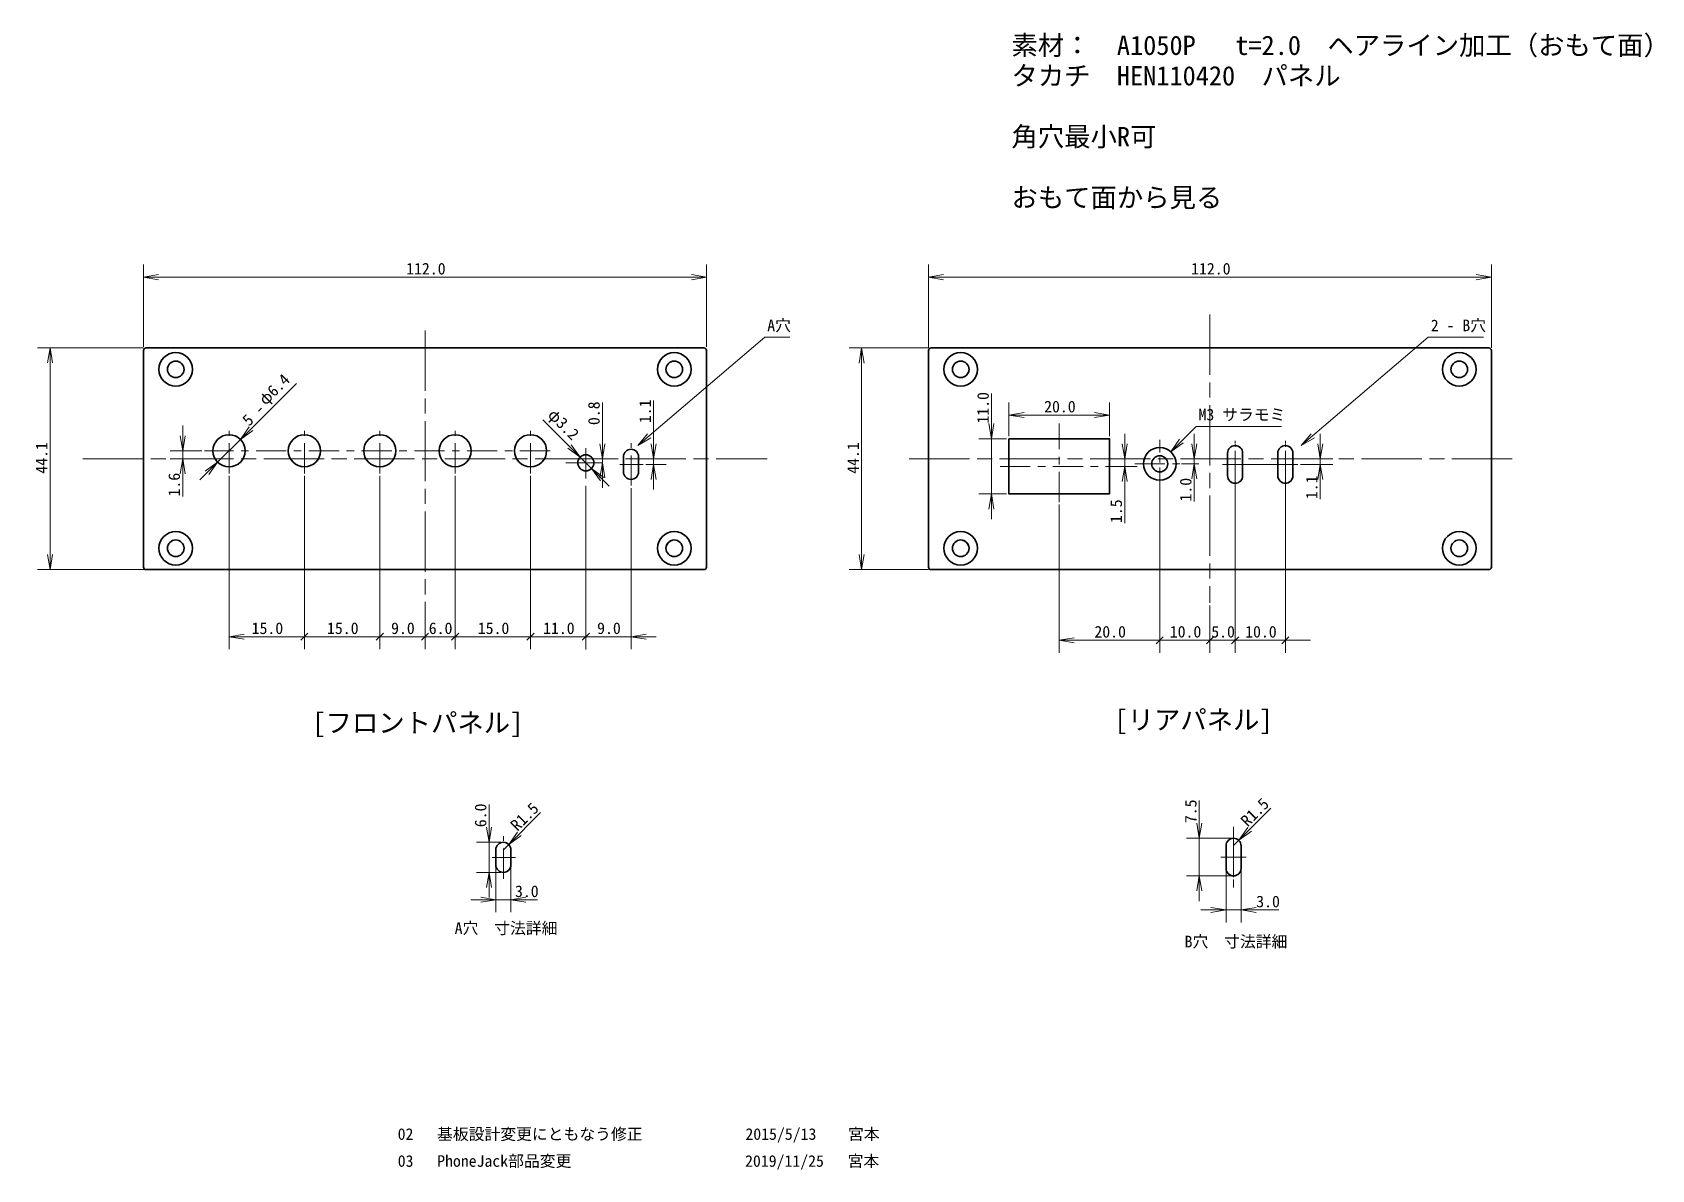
# Model space of a CAD drawing. Extents: x 55 to 377, y 26 to 252.
import ezdxf
from ezdxf.enums import TextEntityAlignment as Align

# ---------------------------------------------------------------- set-up
doc = ezdxf.new("R2010")
doc.units = 0
doc.header["$LTSCALE"] = 0.5
for name, pattern in [('ACAD_ISO08W100', [36, 24, -3, 6, -3]), ('CENTER', [14, 8, -2, 2, -2]), ('CENTERX4', [21, 12, -3, 3, -3])]:
    doc.linetypes.add(name, pattern=pattern)
for name, color, linetype, lineweight in [('AM_CL', 1, 'ACAD_ISO08W100', 18), ('CENTER', 30, 'CENTERX4', 18), ('HOLE', 7, 'Continuous', 35), ('TEXT', 7, 'Continuous', 13), ('パネル', 7, 'Continuous', 35), ('寸法', 7, 'Continuous', 18)]:
    doc.layers.add(name, color=color, linetype=linetype, lineweight=lineweight)
doc.styles.add('MS Gothic', font='MS Gothic.ttf', dxfattribs={"bigfont": 'extfont'})
doc.styles.get("Standard").update_dxf_attribs({"font": 'txt.shx', "bigfont": 'extfont'})
doc.dimstyles.get("Standard").update_dxf_attribs({"dimtxt": 0.18, "dimasz": 0.18, "dimexe": 0.18, "dimexo": 0.0625, "dimgap": 0.09, "dimtad": 0, "dimtih": 1, "dimtoh": 1, "dimdec": 4, "dimzin": 0, "dimdsep": 46, "dimtxsty": 'Standard', "dimcen": 0.09, "dimadec": 0, "dimazin": 0, "dimtfac": 1, "dimtdec": 4, "dimtofl": 0, "dimtmove": 0, "dimatfit": 3, "dimfxl": 1, "dimtolj": 1, "dimtzin": 0, "dimarcsym": 0})

# ---------------------------------------------------------------- blocks, each defined once
blk = doc.blocks.new('*D2')
at = {"layer": '寸法'}
for p, q in [((146.14, 90.7), (146.14, 98.2)), ((148.49, 90.7), (143.64, 90.7)), ((146.14, 90.7), (146.14, 84.7)), ((148.49, 84.7), (143.64, 84.7)), ((146.14, 84.7), (146.14, 79.7))]:
    blk.add_line(p, q, dxfattribs=at)
at = {"layer": '寸法', "linetype": 'Continuous'}
for points in [[(145.64, 93.7), (146.14, 90.7), (146.64, 93.7)], [(146.64, 81.7), (146.14, 84.7), (145.64, 81.7)]]:
    blk.add_lwpolyline(points, dxfattribs=at)
at = {"layer": '寸法', "insert": (145.64, 93.7), "char_height": 2.3073, "width": 5.4852, "attachment_point": 7, "rotation": 90, "line_spacing_factor": 0.75, "style": 'MS Gothic'}
blk.add_mtext('{\\fＭＳ ゴシック|b0|i0;6.0}', dxfattribs=at)
blk = doc.blocks.new('_Open')
at = {"color": 0, "linetype": 'ByBlock', "lineweight": -2}
for p, q in [((-1, 0.166667), (0, 0)), ((-1, -0.166667), (0, 0)), ((0, 0), (-1, 0))]:
    blk.add_line(p, q, dxfattribs=at)
blk = doc.blocks.new('*D3')
at = {"layer": '寸法'}
for q in [(156.41, 96.62), (148.99, 89.2)]:
    blk.add_line((150.05, 90.26), q, dxfattribs=at)
at = {"layer": '寸法', "linetype": 'Continuous'}
blk.add_lwpolyline([(151.82, 92.74), (150.05, 90.26), (152.53, 92.03)], dxfattribs=at)
at = {"layer": '寸法', "insert": (151.82, 92.74), "char_height": 2.3076, "width": 7.3891, "attachment_point": 7, "rotation": 45, "line_spacing_factor": 0.75, "style": 'MS Gothic'}
blk.add_mtext('{\\fＭＳ ゴシック|b0|i0;R1.5}', dxfattribs=at)
blk = doc.blocks.new('*D5')
at = {"layer": '寸法'}
for p, q in [((139.4, 161.35), (139.4, 129.1)), ((133.4, 137.84), (133.4, 129.1)), ((133.4, 131.6), (128.4, 131.6)), ((133.4, 131.6), (139.4, 131.6)), ((139.4, 131.6), (144.4, 131.6))]:
    blk.add_line(p, q, dxfattribs=at)
at = {"layer": '寸法', "linetype": 'Continuous'}
for p, q in [((134.11, 132.31), (132.69, 130.89)), ((138.69, 130.89), (140.11, 132.31))]:
    blk.add_line(p, q, dxfattribs=at)
at = {"layer": '寸法', "insert": (134.15, 132.1), "char_height": 2.3073, "width": 5.4852, "attachment_point": 7, "line_spacing_factor": 0.75, "style": 'MS Gothic'}
blk.add_mtext('{\\fＭＳ ゴシック|b0|i0;6.0}', dxfattribs=at)
blk = doc.blocks.new('_Oblique')
at = {"color": 0, "linetype": 'ByBlock', "lineweight": -2}
blk.add_line((-0.5, -0.5), (0.5, 0.5), dxfattribs=at)
blk = doc.blocks.new('*D6')
at = {"layer": '寸法'}
for p, q in [((139.4, 163.6), (139.4, 129.1)), ((154.4, 163.6), (154.4, 129.1)), ((139.4, 131.6), (154.4, 131.6))]:
    blk.add_line(p, q, dxfattribs=at)
at = {"layer": '寸法', "linetype": 'Continuous'}
for p, q in [((138.69, 130.89), (140.11, 132.31)), ((155.11, 132.31), (153.69, 130.89))]:
    blk.add_line(p, q, dxfattribs=at)
at = {"layer": '寸法', "insert": (143.9, 132.1), "char_height": 2.3073, "width": 7.268, "attachment_point": 7, "line_spacing_factor": 0.75, "style": 'MS Gothic'}
blk.add_mtext('{\\fＭＳ ゴシック|b0|i0;15.0}', dxfattribs=at)
blk = doc.blocks.new('*D7')
at = {"layer": '寸法'}
for p, q in [((124.4, 161.35), (124.4, 129.1)), ((133.4, 134.65), (133.4, 129.1)), ((124.4, 131.6), (119.4, 131.6)), ((133.4, 131.6), (124.4, 131.6)), ((133.4, 131.6), (138.4, 131.6))]:
    blk.add_line(p, q, dxfattribs=at)
at = {"layer": '寸法', "linetype": 'Continuous'}
for p, q in [((125.11, 132.31), (123.69, 130.89)), ((132.69, 130.89), (134.11, 132.31))]:
    blk.add_line(p, q, dxfattribs=at)
at = {"layer": '寸法', "insert": (126.65, 132.1), "char_height": 2.3073, "width": 5.5005, "attachment_point": 7, "line_spacing_factor": 0.75, "style": 'MS Gothic'}
blk.add_mtext('{\\fＭＳ ゴシック|b0|i0;9.0}', dxfattribs=at)
blk = doc.blocks.new('*D8')
at = {"layer": '寸法'}
for p, q in [((109.4, 163.6), (109.4, 129.1)), ((124.4, 163.6), (124.4, 129.1)), ((124.4, 131.6), (109.4, 131.6))]:
    blk.add_line(p, q, dxfattribs=at)
at = {"layer": '寸法', "linetype": 'Continuous'}
for p, q in [((108.69, 130.89), (110.11, 132.31)), ((125.11, 132.31), (123.69, 130.89))]:
    blk.add_line(p, q, dxfattribs=at)
at = {"layer": '寸法', "insert": (113.9, 132.1), "char_height": 2.3073, "width": 7.268, "attachment_point": 7, "line_spacing_factor": 0.75, "style": 'MS Gothic'}
blk.add_mtext('{\\fＭＳ ゴシック|b0|i0;15.0}', dxfattribs=at)
blk = doc.blocks.new('*D9')
at = {"layer": '寸法'}
for p, q in [((94.4, 163.6), (94.4, 129.1)), ((109.4, 161.35), (109.4, 129.1)), ((109.4, 131.6), (94.4, 131.6))]:
    blk.add_line(p, q, dxfattribs=at)
at = {"layer": '寸法', "linetype": 'Continuous'}
blk.add_line((110.11, 132.31), (108.69, 130.89), dxfattribs=at)
blk.add_lwpolyline([(97.4, 132.1), (94.4, 131.6), (97.4, 131.1)], dxfattribs=at)
at = {"layer": '寸法', "insert": (98.9, 132.1), "char_height": 2.3073, "width": 7.268, "attachment_point": 7, "line_spacing_factor": 0.75, "style": 'MS Gothic'}
blk.add_mtext('{\\fＭＳ ゴシック|b0|i0;15.0}', dxfattribs=at)
blk = doc.blocks.new('*D10')
at = {"layer": '寸法'}
for p, q in [((85.18, 168.6), (85.18, 173.6)), ((89, 168.6), (82.68, 168.6)), ((85.18, 168.6), (85.18, 167)), ((87, 167), (82.68, 167)), ((85.18, 167), (85.18, 159.5))]:
    blk.add_line(p, q, dxfattribs=at)
at = {"layer": '寸法', "linetype": 'Continuous'}
for points in [[(84.68, 171.6), (85.18, 168.6), (85.68, 171.6)], [(85.68, 164), (85.18, 167), (84.68, 164)]]:
    blk.add_lwpolyline(points, dxfattribs=at)
at = {"layer": '寸法', "insert": (84.68, 159.5), "char_height": 2.3075, "width": 5.2564, "attachment_point": 7, "rotation": 90, "line_spacing_factor": 0.75, "style": 'MS Gothic'}
blk.add_mtext('{\\fＭＳ ゴシック|b0|i0;1.6}', dxfattribs=at)
blk = doc.blocks.new('*D11')
at = {"layer": '寸法'}
for p, q in [((96.66, 170.86), (107.8, 182)), ((96.66, 170.86), (92.14, 166.34)), ((92.14, 166.34), (88.6, 162.8))]:
    blk.add_line(p, q, dxfattribs=at)
at = {"layer": '寸法', "linetype": 'Continuous'}
for points in [[(98.43, 173.34), (96.66, 170.86), (99.14, 172.63)], [(90.37, 163.86), (92.14, 166.34), (89.66, 164.57)]]:
    blk.add_lwpolyline(points, dxfattribs=at)
at = {"layer": '寸法', "attachment_point": 7, "rotation": 45, "line_spacing_factor": 0.75, "style": 'MS Gothic'}
for s, insert, char_height, width in [('{\\fＭＳ ゴシック|b0|i0;φ6.4}', (102.14, 177.05), 2.307, 8.8232), ('{\\fＭＳ ゴシック|b0|i0;5 -}', (98.43, 173.34), 2.3075, 5.5611)]:
    blk.add_mtext(s, dxfattribs=dict(at, insert=insert, char_height=char_height, width=width))
blk = doc.blocks.new('*D12')
at = {"layer": '寸法'}
for p, q in [((147.49, 86.2), (147.49, 76.765)), ((150.49, 86.2), (150.49, 76.765)), ((147.49, 79.265), (142.49, 79.265)), ((147.49, 79.265), (150.49, 79.265)), ((150.49, 79.265), (155.81, 79.265))]:
    blk.add_line(p, q, dxfattribs=at)
at = {"layer": '寸法', "linetype": 'Continuous'}
for points in [[(144.49, 78.765), (147.49, 79.265), (144.49, 79.765)], [(153.49, 79.765), (150.49, 79.265), (153.49, 78.765)]]:
    blk.add_lwpolyline(points, dxfattribs=at)
at = {"layer": '寸法', "insert": (151.31, 79.765), "char_height": 2.30757, "width": 5.53037, "attachment_point": 7, "line_spacing_factor": 0.75, "style": 'MS Gothic'}
blk.add_mtext('{\\fＭＳ ゴシック|b0|i0;3.0}', dxfattribs=at)
blk = doc.blocks.new('*D13')
at = {"layer": '寸法'}
for p, q in [((294.6, 160.09), (294.6, 128.4)), ((289.6, 134.65), (289.6, 128.4)), ((289.6, 130.9), (284.6, 130.9)), ((289.6, 130.9), (294.6, 130.9)), ((294.6, 130.9), (299.6, 130.9))]:
    blk.add_line(p, q, dxfattribs=at)
at = {"layer": '寸法', "linetype": 'Continuous'}
for p, q in [((290.31, 131.61), (288.89, 130.19)), ((293.89, 130.19), (295.31, 131.61))]:
    blk.add_line(p, q, dxfattribs=at)
at = {"layer": '寸法', "insert": (289.85, 131.4), "char_height": 2.3076, "width": 5.5304, "attachment_point": 7, "line_spacing_factor": 0.75, "style": 'MS Gothic'}
blk.add_mtext('{\\fＭＳ ゴシック|b0|i0;5.0}', dxfattribs=at)
blk = doc.blocks.new('*D14')
at = {"layer": '寸法'}
for p, q in [((294.6, 162.06), (294.6, 128.4)), ((304.6, 162.06), (304.6, 128.4)), ((294.6, 130.9), (289.6, 130.9)), ((294.6, 130.9), (304.6, 130.9)), ((304.6, 130.9), (309.6, 130.9))]:
    blk.add_line(p, q, dxfattribs=at)
at = {"layer": '寸法', "linetype": 'Continuous'}
for p, q in [((295.31, 131.61), (293.89, 130.19)), ((303.89, 130.19), (305.31, 131.61))]:
    blk.add_line(p, q, dxfattribs=at)
at = {"layer": '寸法', "insert": (296.6, 131.4), "char_height": 2.3073, "width": 7.268, "attachment_point": 7, "line_spacing_factor": 0.75, "style": 'MS Gothic'}
blk.add_mtext('{\\fＭＳ ゴシック|b0|i0;10.0}', dxfattribs=at)
blk = doc.blocks.new('*D15')
at = {"layer": '寸法'}
for p, q in [((279.6, 161.6), (279.6, 128.4)), ((289.6, 137.81), (289.6, 128.4)), ((279.6, 130.9), (274.6, 130.9)), ((289.6, 130.9), (279.6, 130.9)), ((289.6, 130.9), (294.6, 130.9))]:
    blk.add_line(p, q, dxfattribs=at)
at = {"layer": '寸法', "linetype": 'Continuous'}
for p, q in [((280.31, 131.61), (278.89, 130.19)), ((288.89, 130.19), (290.31, 131.61))]:
    blk.add_line(p, q, dxfattribs=at)
at = {"layer": '寸法', "insert": (281.6, 131.4), "char_height": 2.3073, "width": 7.268, "attachment_point": 7, "line_spacing_factor": 0.75, "style": 'MS Gothic'}
blk.add_mtext('{\\fＭＳ ゴシック|b0|i0;10.0}', dxfattribs=at)
blk = doc.blocks.new('*D16')
at = {"layer": '寸法'}
for p, q in [((259.6, 157.9), (259.6, 128.4)), ((279.6, 160.75), (279.6, 128.4)), ((279.6, 130.9), (259.6, 130.9))]:
    blk.add_line(p, q, dxfattribs=at)
at = {"layer": '寸法', "linetype": 'Continuous'}
blk.add_line((280.31, 131.61), (278.89, 130.19), dxfattribs=at)
blk.add_lwpolyline([(262.6, 131.4), (259.6, 130.9), (262.6, 130.4)], dxfattribs=at)
at = {"layer": '寸法', "insert": (266.6, 131.4), "char_height": 2.3073, "width": 7.4661, "attachment_point": 7, "line_spacing_factor": 0.75, "style": 'MS Gothic'}
blk.add_mtext('{\\fＭＳ ゴシック|b0|i0;20.0}', dxfattribs=at)
blk = doc.blocks.new('*D17')
at = {"layer": '寸法'}
for q in [(301.72, 97.51), (294.3, 90.09)]:
    blk.add_line((295.36, 91.15), q, dxfattribs=at)
at = {"layer": '寸法', "linetype": 'Continuous'}
blk.add_lwpolyline([(297.13, 93.63), (295.36, 91.15), (297.84, 92.92)], dxfattribs=at)
at = {"layer": '寸法', "insert": (297.13, 93.63), "char_height": 2.3076, "width": 7.3891, "attachment_point": 7, "rotation": 45, "line_spacing_factor": 0.75, "style": 'MS Gothic'}
blk.add_mtext('{\\fＭＳ ゴシック|b0|i0;R1.5}', dxfattribs=at)
blk = doc.blocks.new('*D18')
at = {"layer": '寸法'}
for p, q in [((292.8, 85.46), (292.8, 74.73)), ((295.8, 85.46), (295.8, 74.73)), ((292.8, 77.23), (287.8, 77.23)), ((292.8, 77.23), (295.8, 77.23)), ((295.8, 77.23), (303.3, 77.23))]:
    blk.add_line(p, q, dxfattribs=at)
at = {"layer": '寸法', "linetype": 'Continuous'}
for points in [[(289.8, 76.73), (292.8, 77.23), (289.8, 77.73)], [(298.8, 77.73), (295.8, 77.23), (298.8, 76.73)]]:
    blk.add_lwpolyline(points, dxfattribs=at)
at = {"layer": '寸法', "insert": (298.8, 77.73), "char_height": 2.3076, "width": 5.5304, "attachment_point": 7, "line_spacing_factor": 0.75, "style": 'MS Gothic'}
blk.add_mtext('{\\fＭＳ ゴシック|b0|i0;3.0}', dxfattribs=at)
blk = doc.blocks.new('*D19')
at = {"layer": '寸法'}
for p, q in [((287.46, 91.51), (287.46, 99.01)), ((293.84, 91.51), (284.96, 91.51)), ((287.46, 91.51), (287.46, 84.01)), ((293.84, 84.01), (284.96, 84.01)), ((287.46, 84.01), (287.46, 79.01))]:
    blk.add_line(p, q, dxfattribs=at)
at = {"layer": '寸法', "linetype": 'Continuous'}
for points in [[(286.96, 94.51), (287.46, 91.51), (287.96, 94.51)], [(287.96, 81.01), (287.46, 84.01), (286.96, 81.01)]]:
    blk.add_lwpolyline(points, dxfattribs=at)
at = {"layer": '寸法', "insert": (286.96, 94.51), "char_height": 2.3076, "width": 5.378, "attachment_point": 7, "rotation": 90, "line_spacing_factor": 0.75, "style": 'MS Gothic'}
blk.add_mtext('{\\fＭＳ ゴシック|b0|i0;7.5}', dxfattribs=at)
blk = doc.blocks.new('*D20')
at = {"layer": '寸法'}
for p, q in [((77.4, 189.28), (77.4, 205.64)), ((77.4, 203.14), (189.4, 203.14)), ((189.4, 189.28), (189.4, 205.64))]:
    blk.add_line(p, q, dxfattribs=at)
at = {"layer": '寸法', "linetype": 'Continuous'}
for points in [[(80.4, 203.64), (77.4, 203.14), (80.4, 202.64)], [(186.4, 202.64), (189.4, 203.14), (186.4, 203.64)]]:
    blk.add_lwpolyline(points, dxfattribs=at)
at = {"layer": '寸法', "insert": (129.65, 203.64), "char_height": 2.3072, "width": 9.2188, "attachment_point": 7, "line_spacing_factor": 0.75, "style": 'MS Gothic'}
blk.add_mtext('{\\fＭＳ ゴシック|b0|i0;112.0}', dxfattribs=at)
blk = doc.blocks.new('*D21')
at = {"layer": '寸法'}
for p, q in [((77.4, 189.09), (56.3, 189.09)), ((58.8, 189.09), (58.8, 144.99)), ((77.63, 144.99), (56.3, 144.99))]:
    blk.add_line(p, q, dxfattribs=at)
at = {"layer": '寸法', "linetype": 'Continuous'}
for points in [[(59.3, 186.09), (58.8, 189.09), (58.3, 186.09)], [(58.3, 147.99), (58.8, 144.99), (59.3, 147.99)]]:
    blk.add_lwpolyline(points, dxfattribs=at)
at = {"layer": '寸法', "insert": (58.3, 164.04), "char_height": 2.3069, "width": 6.9188, "attachment_point": 7, "rotation": 90, "line_spacing_factor": 0.75, "style": 'MS Gothic'}
blk.add_mtext('{\\fＭＳ ゴシック|b0|i0;44.1}', dxfattribs=at)
blk = doc.blocks.new('*D22')
at = {"layer": '寸法'}
for p, q in [((233.6, 189.09), (233.6, 205.64)), ((233.6, 203.14), (345.6, 203.14)), ((345.6, 189.09), (345.6, 205.64))]:
    blk.add_line(p, q, dxfattribs=at)
at = {"layer": '寸法', "linetype": 'Continuous'}
for points in [[(236.6, 203.64), (233.6, 203.14), (236.6, 202.64)], [(342.6, 202.64), (345.6, 203.14), (342.6, 203.64)]]:
    blk.add_lwpolyline(points, dxfattribs=at)
at = {"layer": '寸法', "insert": (285.85, 203.64), "char_height": 2.3072, "width": 9.2188, "attachment_point": 7, "line_spacing_factor": 0.75, "style": 'MS Gothic'}
blk.add_mtext('{\\fＭＳ ゴシック|b0|i0;112.0}', dxfattribs=at)
blk = doc.blocks.new('*D23')
at = {"layer": '寸法'}
for p, q in [((233.6, 189.05), (217.77, 189.05)), ((220.27, 189.05), (220.27, 144.99)), ((233.6, 144.99), (217.77, 144.99))]:
    blk.add_line(p, q, dxfattribs=at)
at = {"layer": '寸法', "linetype": 'Continuous'}
for points in [[(220.77, 186.05), (220.27, 189.05), (219.77, 186.05)], [(219.77, 147.99), (220.27, 144.99), (220.77, 147.99)]]:
    blk.add_lwpolyline(points, dxfattribs=at)
at = {"layer": '寸法', "insert": (219.77, 164.02), "char_height": 2.3069, "width": 6.9188, "attachment_point": 7, "rotation": 90, "line_spacing_factor": 0.75, "style": 'MS Gothic'}
blk.add_mtext('{\\fＭＳ ゴシック|b0|i0;44.1}', dxfattribs=at)
blk = doc.blocks.new('*D24')
at = {"layer": '寸法'}
for p, q in [((165.4, 161.59), (165.4, 129.09)), ((154.4, 131.6), (154.4, 129.1)), ((165.4, 131.6), (154.4, 131.6))]:
    blk.add_line(p, q, dxfattribs=at)
at = {"layer": '寸法', "linetype": 'Continuous'}
for p, q in [((153.69, 130.89), (155.11, 132.31)), ((166.11, 132.31), (164.69, 130.89))]:
    blk.add_line(p, q, dxfattribs=at)
at = {"layer": '寸法', "insert": (156.9, 132.1), "char_height": 2.3073, "width": 7.268, "attachment_point": 7, "line_spacing_factor": 0.75, "style": 'MS Gothic'}
blk.add_mtext('{\\fＭＳ ゴシック|b0|i0;11.0}', dxfattribs=at)
blk = doc.blocks.new('*D25')
at = {"layer": '寸法'}
for p, q in [((165.4, 161.59), (165.4, 129.1)), ((174.4, 161.16), (174.4, 129.1)), ((165.4, 131.6), (160.4, 131.6)), ((174.4, 131.6), (165.4, 131.6)), ((174.4, 131.6), (179.4, 131.6))]:
    blk.add_line(p, q, dxfattribs=at)
at = {"layer": '寸法', "linetype": 'Continuous'}
blk.add_line((166.11, 132.31), (164.69, 130.89), dxfattribs=at)
blk.add_lwpolyline([(177.4, 132.1), (174.4, 131.6), (177.4, 131.1)], dxfattribs=at)
at = {"layer": '寸法', "insert": (167.65, 132.1), "char_height": 2.3073, "width": 5.5005, "attachment_point": 7, "line_spacing_factor": 0.75, "style": 'MS Gothic'}
blk.add_mtext('{\\fＭＳ ゴシック|b0|i0;9.0}', dxfattribs=at)
blk = doc.blocks.new('*D26')
at = {"layer": '寸法'}
for p, q in [((164.27, 167.33), (156.84, 174.76)), ((164.27, 167.33), (166.53, 165.07)), ((166.53, 165.07), (170.07, 161.53))]:
    blk.add_line(p, q, dxfattribs=at)
at = {"layer": '寸法', "linetype": 'Continuous'}
for points in [[(161.79, 169.1), (164.27, 167.33), (162.5, 169.81)], [(169.01, 163.3), (166.53, 165.07), (168.3, 162.59)]]:
    blk.add_lwpolyline(points, dxfattribs=at)
at = {"layer": '寸法', "insert": (157.2, 175.11), "char_height": 2.3074, "width": 8.7457, "attachment_point": 7, "rotation": 315, "line_spacing_factor": 0.75, "style": 'MS Gothic'}
blk.add_mtext('{\\fＭＳ ゴシック|b0|i0;φ3.2}', dxfattribs=at)
blk = doc.blocks.new('*D27')
at = {"layer": '寸法'}
for p, q in [((168.7, 167), (168.7, 178.21)), ((168.7, 167), (166.2, 167)), ((168.7, 166.2), (166.2, 166.2)), ((168.7, 166.2), (168.7, 167)), ((168.7, 166.2), (168.7, 161.2))]:
    blk.add_line(p, q, dxfattribs=at)
at = {"layer": '寸法', "linetype": 'Continuous'}
for points in [[(168.2, 170), (168.7, 167), (169.2, 170)], [(169.2, 163.2), (168.7, 166.2), (168.2, 163.2)]]:
    blk.add_lwpolyline(points, dxfattribs=at)
at = {"layer": '寸法', "insert": (168.2, 173.71), "char_height": 2.3074, "width": 5.5309, "attachment_point": 7, "rotation": 90, "line_spacing_factor": 0.75, "style": 'MS Gothic'}
blk.add_mtext('{\\fＭＳ ゴシック|b0|i0;0.8}', dxfattribs=at)
blk = doc.blocks.new('*D28')
at = {"layer": '寸法'}
for p, q in [((178.9, 167), (178.9, 178.59)), ((177.34, 165.9), (181.4, 165.9)), ((178.9, 167), (181.4, 167)), ((178.9, 165.9), (178.9, 167)), ((178.9, 165.9), (178.9, 160.9))]:
    blk.add_line(p, q, dxfattribs=at)
at = {"layer": '寸法', "linetype": 'Continuous'}
for points in [[(178.4, 170), (178.9, 167), (179.4, 170)], [(179.4, 162.9), (178.9, 165.9), (178.4, 162.9)]]:
    blk.add_lwpolyline(points, dxfattribs=at)
at = {"layer": '寸法', "insert": (178.4, 174.09), "char_height": 2.307, "width": 4.7088, "attachment_point": 7, "rotation": 90, "line_spacing_factor": 0.75, "style": 'MS Gothic'}
blk.add_mtext('{\\fＭＳ ゴシック|b0|i0;1.1}', dxfattribs=at)
blk = doc.blocks.new('*D29')
at = {"layer": '寸法'}
for p, q in [((286.46, 167), (286.46, 172)), ((287.36, 167), (283.96, 167)), ((287.36, 166), (283.96, 166)), ((286.46, 166), (286.46, 167)), ((286.46, 166), (286.46, 158.5))]:
    blk.add_line(p, q, dxfattribs=at)
at = {"layer": '寸法', "linetype": 'Continuous'}
for points in [[(285.96, 170), (286.46, 167), (286.96, 170)], [(286.96, 163), (286.46, 166), (285.96, 163)]]:
    blk.add_lwpolyline(points, dxfattribs=at)
at = {"layer": '寸法', "insert": (285.96, 158.5), "char_height": 2.3075, "width": 5.3173, "attachment_point": 7, "rotation": 90, "line_spacing_factor": 0.75, "style": 'MS Gothic'}
blk.add_mtext('{\\fＭＳ ゴシック|b0|i0;1.0}', dxfattribs=at)
blk = doc.blocks.new('*D30')
at = {"layer": '寸法'}
for p, q in [((249.6, 171.5), (249.6, 178.2)), ((269.6, 171.5), (269.6, 178.2)), ((249.6, 175.7), (269.6, 175.7))]:
    blk.add_line(p, q, dxfattribs=at)
at = {"layer": '寸法', "linetype": 'Continuous'}
for points in [[(252.6, 176.2), (249.6, 175.7), (252.6, 175.2)], [(266.6, 175.2), (269.6, 175.7), (266.6, 176.2)]]:
    blk.add_lwpolyline(points, dxfattribs=at)
at = {"layer": '寸法', "insert": (256.6, 176.2), "char_height": 2.3073, "width": 7.4661, "attachment_point": 7, "line_spacing_factor": 0.75, "style": 'MS Gothic'}
blk.add_mtext('{\\fＭＳ ゴシック|b0|i0;20.0}', dxfattribs=at)
blk = doc.blocks.new('*D31')
at = {"layer": '寸法'}
for p, q in [((246.1175, 171), (246.1175, 180)), ((249.1, 171), (243.6175, 171)), ((246.1175, 171), (246.1175, 160)), ((249.1, 160), (243.6175, 160)), ((246.1175, 160), (246.1175, 155))]:
    blk.add_line(p, q, dxfattribs=at)
at = {"layer": '寸法', "linetype": 'Continuous'}
for points in [[(245.6175, 174), (246.1175, 171), (246.6175, 174)], [(246.6175, 157), (246.1175, 160), (245.6175, 157)]]:
    blk.add_lwpolyline(points, dxfattribs=at)
at = {"layer": '寸法', "insert": (245.6175, 174), "char_height": 2.307303, "width": 7.268022, "attachment_point": 7, "rotation": 90, "line_spacing_factor": 0.75, "style": 'MS Gothic'}
blk.add_mtext('{\\fＭＳ ゴシック|b0|i0;11.0}', dxfattribs=at)
blk = doc.blocks.new('*D32')
at = {"layer": '寸法'}
for p, q in [((311.53, 167), (311.53, 172)), ((307.61, 165.875), (314.03, 165.875)), ((309.19, 167), (314.03, 167)), ((311.53, 165.875), (311.53, 167)), ((311.53, 165.875), (311.53, 158.98))]:
    blk.add_line(p, q, dxfattribs=at)
at = {"layer": '寸法', "linetype": 'Continuous'}
for points in [[(311.03, 170), (311.53, 167), (312.03, 170)], [(312.03, 162.875), (311.53, 165.875), (311.03, 162.875)]]:
    blk.add_lwpolyline(points, dxfattribs=at)
at = {"layer": '寸法', "insert": (311.03, 158.98), "char_height": 2.30703, "width": 4.70877, "attachment_point": 7, "rotation": 90, "line_spacing_factor": 0.75, "style": 'MS Gothic'}
blk.add_mtext('{\\fＭＳ ゴシック|b0|i0;1.1}', dxfattribs=at)
blk = doc.blocks.new('*D33')
at = {"layer": '寸法'}
for p, q in [((272.63, 167), (272.63, 172)), ((268.35, 167), (275.13, 167)), ((268.91, 165.5), (275.13, 165.5)), ((272.63, 165.5), (272.63, 167)), ((272.63, 165.5), (272.63, 154.22))]:
    blk.add_line(p, q, dxfattribs=at)
at = {"layer": '寸法', "linetype": 'Continuous'}
for points in [[(272.13, 170), (272.63, 167), (273.13, 170)], [(273.13, 162.5), (272.63, 165.5), (272.13, 162.5)]]:
    blk.add_lwpolyline(points, dxfattribs=at)
at = {"layer": '寸法', "insert": (272.13, 154.22), "char_height": 2.308, "width": 5.24, "attachment_point": 7, "rotation": 90, "line_spacing_factor": 0.75, "style": 'MS Gothic'}
blk.add_mtext('{\\fＭＳ ゴシック|b0|i0;1.5}', dxfattribs=at)

msp = doc.modelspace()

# ---------------------------------------------------------------- linework, layer by layer
at = {"layer": 'AM_CL', "linetype": 'ACAD_ISO08W100'}
msp.add_line((289.6, 195.68), (289.6, 138.31), dxfattribs=at)
at = {"layer": 'AM_CL'}
for p, q in [((133.4, 192.52), (133.4, 135.15)), ((65.32, 167), (201.48, 167)), ((349.75, 167), (229.45, 167))]:
    msp.add_line(p, q, dxfattribs=at)
at = {"layer": 'CENTER'}
for p, q in [((259.6, 158.4), (259.6, 174)), ((94.4, 164.1), (94.4, 172.59)), ((109.4, 164.1), (109.4, 172.59)), ((124.4, 164.1), (124.4, 172.59)), ((139.4, 164.1), (139.4, 172.59)), ((154.4, 164.1), (154.4, 172.59)), ((158.29, 168.6), (89.5, 168.6)), ((165.4, 169.09), (165.4, 162.09)), ((174.4, 161.66), (174.4, 170.11)), ((294.6, 162.56), (294.6, 170.59)), ((294.6, 161.86), (294.6, 169.89)), ((304.6, 162.56), (304.6, 170.59)), ((304.6, 161.86), (304.6, 169.89)), ((161.44, 166.2), (168.7, 166.2)), ((172.18, 165.9), (176.84, 165.9)), ((247.84, 165.5), (271.36, 165.5)), ((274.62, 166), (284.58, 166)), ((292.09, 165.88), (297.11, 165.88)), ((302.09, 165.88), (297.11, 165.88)), ((302.09, 165.88), (307.11, 165.88)), ((294.3, 93.8), (294.3, 81.71)), ((148.99, 83.46), (148.99, 91.91)), ((294.3, 83.75), (294.3, 91.77)), ((146.77, 87.7), (151.43, 87.7)), ((291.79, 87.76), (296.81, 87.76))]:
    msp.add_line(p, q, dxfattribs=at)
at = {"layer": 'CENTER', "linetype": 'CENTER'}
msp.add_line((279.6, 161.25), (279.6, 170.75), dxfattribs=at)
at = {"layer": 'HOLE'}
for p, q in [((293.1, 163.58), (293.1, 168.12)), ((296.1, 163.58), (296.1, 168.13)), ((303.1, 163.58), (303.1, 168.12)), ((306.1, 163.58), (306.1, 168.13)), ((172.9, 164.4), (172.9, 167.4)), ((175.9, 164.4), (175.9, 167.4)), ((293.1, 164.32), (293.1, 167.32)), ((296.1, 164.32), (296.1, 167.32)), ((303.1, 164.32), (303.1, 167.32)), ((306.1, 164.32), (306.1, 167.32)), ((147.49, 86.2), (147.49, 89.2)), ((150.49, 86.2), (150.49, 89.2)), ((292.8, 85.46), (292.8, 90.01)), ((292.8, 86.2), (292.8, 89.2)), ((295.8, 85.46), (295.8, 90.01)), ((295.8, 86.2), (295.8, 89.2))]:
    msp.add_line(p, q, dxfattribs=at)
msp.add_lwpolyline([(249.6, 171), (269.6, 171), (269.6, 160), (249.6, 160), (249.6, 171)], close=True, dxfattribs=at)
for centre, radius in [((94.4, 168.6), 3.2), ((109.4, 168.6), 3.2), ((124.4, 168.6), 3.2), ((139.4, 168.6), 3.2), ((154.4, 168.6), 3.2), ((165.4, 166.2), 1.6), ((279.6, 166), 3.25), ((279.6, 166), 1.6)]:
    msp.add_circle(centre, radius, dxfattribs=at)
for centre, start, end in [((174.4, 167.4), 0, 180), ((294.6, 168.13), 0, 180), ((304.6, 168.13), 0, 180), ((174.4, 164.4), 180, 0), ((294.6, 163.63), 180, 0), ((304.6, 163.63), 180, 0), ((148.99, 89.2), 0, 180), ((294.3, 90.01), 0, 180), ((148.99, 86.2), 180, 0), ((294.3, 85.51), 180, 0)]:
    msp.add_arc(centre, 1.5, start, end, dxfattribs=at)
at = {"layer": 'パネル'}
for p, q in [((77.4, 145.45), (77.4, 188.55)), ((188.9, 189.05), (77.9, 189.05)), ((189.4, 145.45), (189.4, 188.55)), ((233.6, 145.45), (233.6, 188.55)), ((234.1, 189.05), (345.1, 189.05)), ((345.6, 145.45), (345.6, 188.55)), ((188.9, 144.95), (77.9, 144.95)), ((234.1, 144.95), (345.1, 144.95))]:
    msp.add_line(p, q, dxfattribs=at)
for centre, radius in [((83.8, 184.8), 3.34), ((183, 184.8), 3.34), ((240, 184.8), 3.34), ((339.2, 184.8), 3.34), ((83.8, 184.8), 1.65), ((183, 184.8), 1.65), ((240, 184.8), 1.65), ((339.2, 184.8), 1.65), ((83.8, 149.2), 3.34), ((183, 149.2), 3.34), ((240, 149.2), 3.34), ((339.2, 149.2), 3.34), ((83.8, 149.2), 1.65), ((183, 149.2), 1.65), ((240, 149.2), 1.65), ((339.2, 149.2), 1.65)]:
    msp.add_circle(centre, radius, dxfattribs=at)
for centre, radius, start, end in [((77.9, 188.55), 0.5, 90, 180), ((77.9, 188.55), 0.5, 90, 180), ((188.9, 188.55), 0.5, 0, 90), ((234.1, 188.55), 0.5, 90, 180), ((345.1, 188.55), 0.5, 0, 90), ((345.1, 188.55), 0.5, 0, 90), ((183, 184.8), 1.65, 193.2873, 256.7127), ((240, 184.8), 1.65, 283.2873, 346.7127), ((183, 149.2), 1.65, 103.2873, 166.7127), ((240, 149.2), 1.65, 13.2873, 76.7127), ((77.9, 145.45), 0.5, 180, 270), ((188.9, 145.45), 0.5, 270, 0), ((234.1, 145.45), 0.5, 180, 270), ((345.1, 145.45), 0.5, 270, 0)]:
    msp.add_arc(centre, radius, start, end, dxfattribs=at)
at = {"layer": '寸法'}
for p, q in [((201, 191.2), (206, 191.2)), ((333.04, 191.2), (344.04, 191.2)), ((286.82, 173.45), (303.82, 173.45))]:
    msp.add_line(p, q, dxfattribs=at)
for points in [[(175.73, 169.63), (201, 191.2)], [(307.77, 169.63), (333.04, 191.2)], [(281.78, 168.41), (286.82, 173.45)]]:
    msp.add_lwpolyline(points, dxfattribs=at)
at = {"layer": '寸法', "linetype": 'Continuous'}
for points in [[(177.69, 171.96), (175.73, 169.63), (178.34, 171.2)], [(283.55, 170.89), (281.78, 168.41), (284.25, 170.18)], [(309.73, 171.96), (307.77, 169.63), (310.37, 171.2)]]:
    msp.add_lwpolyline(points, dxfattribs=at)

# ---------------------------------------------------------------- texts
at = {"layer": 'TEXT', "insert": (250.1, 251.2), "char_height": 3.8447, "width": 157.7843, "attachment_point": 1, "line_spacing_factor": 0.945071, "style": 'MS Gothic'}
msp.add_mtext('{\\fＭＳ ゴシック|b0|i0;素材：\u3000A1050P \u3000t=2.0\u3000ヘアライン加工（おもて面）\\Pタカチ\u3000HEN110420\u3000パネル\\P\\P角穴最小R可\\P\\Pおもて面から見る}', dxfattribs=at)
at = {"layer": '寸法', "style": 'MS Gothic'}
for s, height, p in [('A穴', 2.308, (201.5, 191.7)), ('2 - B穴', 2.307, (333.54, 191.7)), ('M3 サラモミ', 2.307, (287.32, 173.95))]:
    msp.add_text(s, height=height, dxfattribs=at).set_placement(p, align=Align.BOTTOM_LEFT)
for s, height, p in [('[フロントパネル]', 3.845, (111, 116.4)), ('[リアパネル]', 3.845, (270.6, 117)), ('A穴\u3000寸法詳細', 2.307, (139.3, 74.77)), ('B穴\u3000寸法詳細', 2.307, (284.55, 72.1)), ('02   基板設計変更にともなう修正\u3000\u3000\u3000\u3000 \u3000\u30002015/5/13 \u3000 宮本', 2.3069, (127.95, 33.8)), ('03   PhoneJack部品変更\u3000\u3000       \u3000       \u30002019/11/25 \u3000宮本', 2.3069, (127.97, 28.44))]:
    msp.add_text(s, height=height, dxfattribs=at).set_placement(p, align=Align.TOP_LEFT)

# ---------------------------------------------------------------- dimensions: what is measured, and where the dimension line sits
at = {"layer": '寸法'}
for base, p1, p2, override, picture, middle in [((189.4, 203.14), (77.4, 188.78), (189.4, 188.78), {"dimtxt": 2.307202, "dimasz": 3, "dimexe": 2.5, "dimexo": 0.5, "dimgap": 0.5, "dimtad": 1, "dimtih": 0, "dimtoh": 0, "dimdec": 1, "dimzin": 1, "dimtxsty": 'MS Gothic', "dimblk": 'Open', "dimtfac": 0.5, "dimtdec": 2, "dimtix": 1, "dimtofl": 1, "dimatfit": 1, "dimtolj": 0, "dimtzin": 3}, '*D20', (133.4, 205.14)), ((345.6, 203.14), (233.6, 188.59), (345.6, 188.59), {"dimtxt": 2.307202, "dimasz": 3, "dimexe": 2.5, "dimexo": 0.5, "dimgap": 0.5, "dimtad": 1, "dimtih": 0, "dimtoh": 0, "dimdec": 1, "dimzin": 1, "dimtxsty": 'MS Gothic', "dimblk": 'Open', "dimtfac": 0.5, "dimtdec": 2, "dimtix": 1, "dimtofl": 1, "dimatfit": 1, "dimtolj": 0, "dimtzin": 3}, '*D22', (289.6, 205.14)), ((269.6, 175.7), (249.6, 171), (269.6, 171), {"dimtxt": 2.307305, "dimasz": 3, "dimexe": 2.5, "dimexo": 0.5, "dimgap": 0.5, "dimtad": 1, "dimtih": 0, "dimtoh": 0, "dimdec": 1, "dimzin": 1, "dimtxsty": 'MS Gothic', "dimblk": 'Open', "dimtfac": 0.5, "dimtdec": 2, "dimtix": 1, "dimtofl": 1, "dimatfit": 1, "dimtolj": 0, "dimtzin": 3}, '*D30', (259.6, 177.7)), ((94.4, 131.6), (109.4, 161.85), (94.4, 164.1), {"dimtxt": 2.307303, "dimasz": 1.428571, "dimexe": 2.5, "dimexo": 0.5, "dimgap": 0.5, "dimtad": 1, "dimtih": 0, "dimtoh": 0, "dimdec": 1, "dimzin": 1, "dimtxsty": 'MS Gothic', "dimblk1": 'Oblique', "dimblk2": 'Open', "dimsah": 1, "dimtfac": 0.5, "dimtdec": 2, "dimtix": 1, "dimtofl": 1, "dimatfit": 1, "dimtolj": 0, "dimtzin": 3}, '*D9', (101.9, 133.6)), ((109.4, 131.6), (124.4, 164.1), (109.4, 164.1), {"dimtxt": 2.307303, "dimasz": 1.428571, "dimexe": 2.5, "dimexo": 0.5, "dimgap": 0.5, "dimtad": 1, "dimtih": 0, "dimtoh": 0, "dimdec": 1, "dimzin": 1, "dimtxsty": 'MS Gothic', "dimblk": 'Oblique', "dimtfac": 0.5, "dimtdec": 2, "dimtix": 1, "dimtofl": 1, "dimatfit": 1, "dimtolj": 0, "dimtzin": 3}, '*D8', (116.9, 133.6)), ((124.4, 131.6), (133.4, 135.15), (124.4, 161.85), {"dimtxt": 2.307338, "dimasz": 1.428571, "dimexe": 2.5, "dimexo": 0.5, "dimgap": 0.5, "dimtad": 1, "dimtih": 0, "dimtoh": 0, "dimdec": 1, "dimzin": 1, "dimtxsty": 'MS Gothic', "dimblk": 'Oblique', "dimtfac": 0.5, "dimtdec": 2, "dimtix": 1, "dimtofl": 1, "dimatfit": 1, "dimtolj": 0, "dimtzin": 3}, '*D7', (128.9, 133.6)), ((139.4, 131.6), (133.4, 138.34), (139.4, 161.85), {"dimtxt": 2.30734, "dimasz": 1.428571, "dimexe": 2.5, "dimexo": 0.5, "dimgap": 0.5, "dimtad": 1, "dimtih": 0, "dimtoh": 0, "dimdec": 1, "dimzin": 1, "dimtxsty": 'MS Gothic', "dimblk": 'Oblique', "dimtfac": 0.5, "dimtdec": 2, "dimtix": 1, "dimtofl": 1, "dimatfit": 1, "dimtolj": 0, "dimtzin": 3}, '*D5', (136.4, 133.6)), ((154.4, 131.6), (139.4, 164.1), (154.4, 164.1), {"dimtxt": 2.307303, "dimasz": 1.428571, "dimexe": 2.5, "dimexo": 0.5, "dimgap": 0.5, "dimtad": 1, "dimtih": 0, "dimtoh": 0, "dimdec": 1, "dimzin": 1, "dimtxsty": 'MS Gothic', "dimblk": 'Oblique', "dimtfac": 0.5, "dimtdec": 2, "dimtix": 1, "dimtofl": 1, "dimatfit": 1, "dimtolj": 0, "dimtzin": 3}, '*D6', (146.9, 133.6)), ((154.4, 131.6), (165.4, 162.09), (154.4, 131.6), {"dimtxt": 2.307303, "dimasz": 1.428571, "dimexe": 2.5, "dimexo": 0.5, "dimgap": 0.5, "dimtad": 1, "dimtih": 0, "dimtoh": 0, "dimdec": 1, "dimzin": 1, "dimtxsty": 'MS Gothic', "dimblk": 'Oblique', "dimtfac": 0.5, "dimtdec": 2, "dimtix": 1, "dimtofl": 1, "dimatfit": 1, "dimtolj": 0, "dimtzin": 3}, '*D24', (159.9, 133.6)), ((165.4, 131.6), (174.4, 161.66), (165.4, 162.09), {"dimtxt": 2.307338, "dimasz": 1.428571, "dimexe": 2.5, "dimexo": 0.5, "dimgap": 0.5, "dimtad": 1, "dimtih": 0, "dimtoh": 0, "dimdec": 1, "dimzin": 1, "dimtxsty": 'MS Gothic', "dimblk1": 'Open', "dimblk2": 'Oblique', "dimsah": 1, "dimtfac": 0.5, "dimtdec": 2, "dimtix": 1, "dimtofl": 1, "dimatfit": 1, "dimtolj": 0, "dimtzin": 3}, '*D25', (169.9, 133.6)), ((259.6, 130.9), (279.6, 161.25), (259.6, 158.4), {"dimtxt": 2.307305, "dimasz": 1.428571, "dimexe": 2.5, "dimexo": 0.5, "dimgap": 0.5, "dimtad": 1, "dimtih": 0, "dimtoh": 0, "dimdec": 1, "dimzin": 1, "dimtxsty": 'MS Gothic', "dimblk1": 'Oblique', "dimblk2": 'Open', "dimsah": 1, "dimtfac": 0.5, "dimtdec": 2, "dimtix": 1, "dimtofl": 1, "dimatfit": 1, "dimtolj": 0, "dimtzin": 3}, '*D16', (269.6, 132.9)), ((279.6, 130.9), (289.6, 138.31), (279.6, 162.1), {"dimtxt": 2.307303, "dimasz": 1.428571, "dimexe": 2.5, "dimexo": 0.5, "dimgap": 0.5, "dimtad": 1, "dimtih": 0, "dimtoh": 0, "dimdec": 1, "dimzin": 1, "dimtxsty": 'MS Gothic', "dimblk": 'Oblique', "dimtfac": 0.5, "dimtdec": 2, "dimtix": 1, "dimtofl": 1, "dimatfit": 1, "dimtolj": 0, "dimtzin": 3}, '*D15', (284.6, 132.9)), ((304.6, 130.9), (294.6, 162.56), (304.6, 162.56), {"dimtxt": 2.307303, "dimasz": 1.428571, "dimexe": 2.5, "dimexo": 0.5, "dimgap": 0.5, "dimtad": 1, "dimtih": 0, "dimtoh": 0, "dimdec": 1, "dimzin": 1, "dimtxsty": 'MS Gothic', "dimblk": 'Oblique', "dimtfac": 0.5, "dimtdec": 2, "dimtix": 1, "dimtofl": 1, "dimatfit": 1, "dimtolj": 0, "dimtzin": 3}, '*D14', (299.6, 132.9)), ((294.6, 130.9), (289.6, 135.15), (294.6, 160.59), {"dimtxt": 2.30757, "dimasz": 1.428571, "dimexe": 2.5, "dimexo": 0.5, "dimgap": 0.5, "dimtad": 1, "dimtih": 0, "dimtoh": 0, "dimdec": 1, "dimzin": 1, "dimtxsty": 'MS Gothic', "dimblk": 'Oblique', "dimtfac": 0.5, "dimtdec": 2, "dimtix": 1, "dimtofl": 1, "dimatfit": 1, "dimtolj": 0, "dimtzin": 3}, '*D13', (292.1, 132.9)), ((150.49, 79.27), (147.49, 86.7), (150.49, 86.7), {"dimtxt": 2.30757, "dimasz": 3, "dimexe": 2.5, "dimexo": 0.5, "dimgap": 0.5, "dimtad": 1, "dimtih": 0, "dimtoh": 0, "dimdec": 1, "dimzin": 1, "dimtxsty": 'MS Gothic', "dimblk": 'Open', "dimtfac": 0.5, "dimtdec": 2, "dimtix": 1, "dimtofl": 1, "dimatfit": 1, "dimtolj": 0, "dimtzin": 3}, '*D12', (153.56, 81.27)), ((295.8, 77.23), (292.8, 85.96), (295.8, 85.96), {"dimtxt": 2.30757, "dimasz": 3, "dimexe": 2.5, "dimexo": 0.5, "dimgap": 0.5, "dimtad": 1, "dimtih": 0, "dimtoh": 0, "dimdec": 1, "dimzin": 1, "dimtxsty": 'MS Gothic', "dimblk": 'Open', "dimtfac": 0.5, "dimtdec": 2, "dimtix": 1, "dimtofl": 1, "dimatfit": 1, "dimtolj": 0, "dimtzin": 3}, '*D18', (301.05, 79.23))]:
    dim = msp.add_linear_dim(base=base, p1=p1, p2=p2, dimstyle='Standard', override=override, dxfattribs=at)
    dim.commit()
    dim.dimension.update_dxf_attribs({"geometry": picture, "text_midpoint": middle})
for base, p1, p2, angle, override, picture, middle in [((58.8, 144.99), (77.9, 189.09), (78.13, 144.99), 90, {"dimtxt": 2.306889, "dimasz": 3, "dimexe": 2.5, "dimexo": 0.5, "dimgap": 0.5, "dimtad": 1, "dimtih": 0, "dimtoh": 0, "dimdec": 1, "dimzin": 1, "dimtxsty": 'MS Gothic', "dimblk": 'Open', "dimtfac": 0.5, "dimtdec": 2, "dimtix": 1, "dimtofl": 1, "dimatfit": 1, "dimtolj": 0, "dimtzin": 3}, '*D21', (56.8, 167.04)), ((220.27, 144.99), (234.1, 189.05), (234.1, 144.99), 90, {"dimtxt": 2.306889, "dimasz": 3, "dimexe": 2.5, "dimexo": 0.5, "dimgap": 0.5, "dimtad": 1, "dimtih": 0, "dimtoh": 0, "dimdec": 1, "dimzin": 1, "dimtxsty": 'MS Gothic', "dimblk": 'Open', "dimtfac": 0.5, "dimtdec": 2, "dimtix": 1, "dimtofl": 1, "dimatfit": 1, "dimtolj": 0, "dimtzin": 3}, '*D23', (218.27, 167.02)), ((246.12, 160), (249.6, 171), (249.6, 160), 90, {"dimtxt": 2.307303, "dimasz": 3, "dimexe": 2.5, "dimexo": 0.5, "dimgap": 0.5, "dimtad": 1, "dimtih": 0, "dimtoh": 0, "dimdec": 1, "dimzin": 1, "dimtxsty": 'MS Gothic', "dimblk": 'Open', "dimtfac": 0.5, "dimtdec": 2, "dimtix": 1, "dimtofl": 1, "dimatfit": 1, "dimtolj": 0, "dimtzin": 3}, '*D31', (244.12, 177)), ((168.7, 167), (168.7, 166.2), (168.7, 167), 270, {"dimtxt": 2.307355, "dimasz": 3, "dimexe": 2.5, "dimexo": 0.5, "dimgap": 0.5, "dimtad": 1, "dimtih": 0, "dimtoh": 0, "dimdec": 1, "dimzin": 1, "dimtxsty": 'MS Gothic', "dimblk": 'Open', "dimtfac": 0.5, "dimtdec": 2, "dimtix": 1, "dimtofl": 1, "dimatfit": 1, "dimtolj": 0, "dimtzin": 3}, '*D27', (166.7, 175.96)), ((178.9, 167), (176.84, 165.9), (178.9, 167), 270, {"dimtxt": 2.307034, "dimasz": 3, "dimexe": 2.5, "dimexo": 0.5, "dimgap": 0.5, "dimtad": 1, "dimtih": 0, "dimtoh": 0, "dimdec": 1, "dimzin": 1, "dimtxsty": 'MS Gothic', "dimblk": 'Open', "dimtfac": 0.5, "dimtdec": 2, "dimtix": 1, "dimtofl": 1, "dimatfit": 1, "dimtolj": 0, "dimtzin": 3}, '*D28', (176.9, 176.34)), ((85.18, 167), (89.5, 168.6), (87.5, 167), 90, {"dimtxt": 2.307465, "dimasz": 3, "dimexe": 2.5, "dimexo": 0.5, "dimgap": 0.5, "dimtad": 1, "dimtih": 0, "dimtoh": 0, "dimdec": 1, "dimzin": 1, "dimtxsty": 'MS Gothic', "dimblk": 'Open', "dimtfac": 0.5, "dimtdec": 2, "dimtix": 1, "dimtofl": 1, "dimatfit": 1, "dimtolj": 0, "dimtzin": 3}, '*D10', (83.18, 161.75)), ((272.63, 167), (268.41, 165.5), (267.85, 167), 270, {"dimtxt": 2.307983, "dimasz": 3, "dimexe": 2.5, "dimexo": 0.5, "dimgap": 0.5, "dimtad": 1, "dimtih": 0, "dimtoh": 0, "dimdec": 1, "dimzin": 1, "dimtxsty": 'MS Gothic', "dimblk": 'Open', "dimtfac": 0.5, "dimtdec": 2, "dimtix": 1, "dimtofl": 1, "dimatfit": 1, "dimtolj": 0, "dimtzin": 3}, '*D33', (270.63, 156.47)), ((286.46, 167), (287.86, 166), (287.86, 167), 270, {"dimtxt": 2.307478, "dimasz": 3, "dimexe": 2.5, "dimexo": 0.5, "dimgap": 0.5, "dimtad": 1, "dimtih": 0, "dimtoh": 0, "dimdec": 1, "dimzin": 1, "dimtxsty": 'MS Gothic', "dimblk": 'Open', "dimtfac": 0.5, "dimtdec": 2, "dimtix": 1, "dimtofl": 1, "dimatfit": 1, "dimtolj": 0, "dimtzin": 3}, '*D29', (284.46, 160.75)), ((311.53, 167), (307.11, 165.88), (308.69, 167), 270, {"dimtxt": 2.307034, "dimasz": 3, "dimexe": 2.5, "dimexo": 0.5, "dimgap": 0.5, "dimtad": 1, "dimtih": 0, "dimtoh": 0, "dimdec": 1, "dimzin": 1, "dimtxsty": 'MS Gothic', "dimblk": 'Open', "dimtfac": 0.5, "dimtdec": 2, "dimtix": 1, "dimtofl": 1, "dimatfit": 1, "dimtolj": 0, "dimtzin": 3}, '*D32', (309.53, 161.23)), ((287.46, 84.01), (294.34, 91.51), (294.34, 84.01), 90, {"dimtxt": 2.307571, "dimasz": 3, "dimexe": 2.5, "dimexo": 0.5, "dimgap": 0.5, "dimtad": 1, "dimtih": 0, "dimtoh": 0, "dimdec": 1, "dimzin": 1, "dimtxsty": 'MS Gothic', "dimblk": 'Open', "dimtfac": 0.5, "dimtdec": 2, "dimtix": 1, "dimtofl": 1, "dimatfit": 1, "dimtolj": 0, "dimtzin": 3}, '*D19', (285.46, 96.76)), ((146.14, 84.7), (148.99, 90.7), (148.99, 84.7), 90, {"dimtxt": 2.30734, "dimasz": 3, "dimexe": 2.5, "dimexo": 0.5, "dimgap": 0.5, "dimtad": 1, "dimtih": 0, "dimtoh": 0, "dimdec": 1, "dimzin": 1, "dimtxsty": 'MS Gothic', "dimblk": 'Open', "dimtfac": 0.5, "dimtdec": 2, "dimtix": 1, "dimtofl": 1, "dimatfit": 1, "dimtolj": 0, "dimtzin": 3}, '*D2', (144.14, 95.95))]:
    dim = msp.add_linear_dim(base=base, p1=p1, p2=p2, angle=angle, dimstyle='Standard', override=override, dxfattribs=at)
    dim.commit()
    dim.dimension.update_dxf_attribs({"geometry": picture, "text_midpoint": middle})
for p1, p2, override, picture, middle in [((92.14, 166.34), (96.66, 170.86), {"dimtxt": 2.307035, "dimasz": 3, "dimgap": 0.5, "dimtad": 1, "dimtih": 0, "dimtoh": 0, "dimdec": 1, "dimzin": 1, "dimpost": '5 -<>', "dimtxsty": 'MS Gothic', "dimblk": 'Open', "dimtfac": 0.5, "dimtdec": 2, "dimtix": 1, "dimtofl": 1, "dimatfit": 1, "dimtolj": 0, "dimtzin": 3}, '*D11', (101.88, 178.91)), ((166.53, 165.07), (164.27, 167.33), {"dimtxt": 2.307384, "dimasz": 3, "dimgap": 0.5, "dimtad": 1, "dimtih": 0, "dimtoh": 0, "dimdec": 1, "dimzin": 1, "dimtxsty": 'MS Gothic', "dimblk": 'Open', "dimtfac": 0.5, "dimtdec": 2, "dimtix": 1, "dimtofl": 1, "dimatfit": 1, "dimtolj": 0, "dimtzin": 3}, '*D26', (160.91, 173.52))]:
    dim = msp.add_diameter_dim_2p(p1=p1, p2=p2, dimstyle='Standard', override=override, dxfattribs=at)
    dim.commit()
    dim.dimension.update_dxf_attribs({"geometry": picture, "text_midpoint": middle, "dimtype": 163})
for center, mpoint, picture, middle in [((148.99, 89.2), (150.05, 90.26), '*D3', (152.88, 95.92)), ((294.3, 90.09), (295.36, 91.15), '*D17', (298.19, 96.81))]:
    dim = msp.add_radius_dim(center=center, mpoint=mpoint, dimstyle='Standard', override={"dimtxt": 2.307559, "dimasz": 3, "dimgap": 0.5, "dimtad": 1, "dimtih": 0, "dimtoh": 0, "dimdec": 1, "dimzin": 1, "dimtxsty": 'MS Gothic', "dimblk": 'Open', "dimtfac": 0.5, "dimtdec": 2, "dimtix": 1, "dimtofl": 1, "dimatfit": 1, "dimtolj": 0, "dimtzin": 3}, dxfattribs=at)
    dim.commit()
    dim.dimension.update_dxf_attribs({"geometry": picture, "text_midpoint": middle, "dimtype": 164})

doc.saveas('drawing.dxf')
